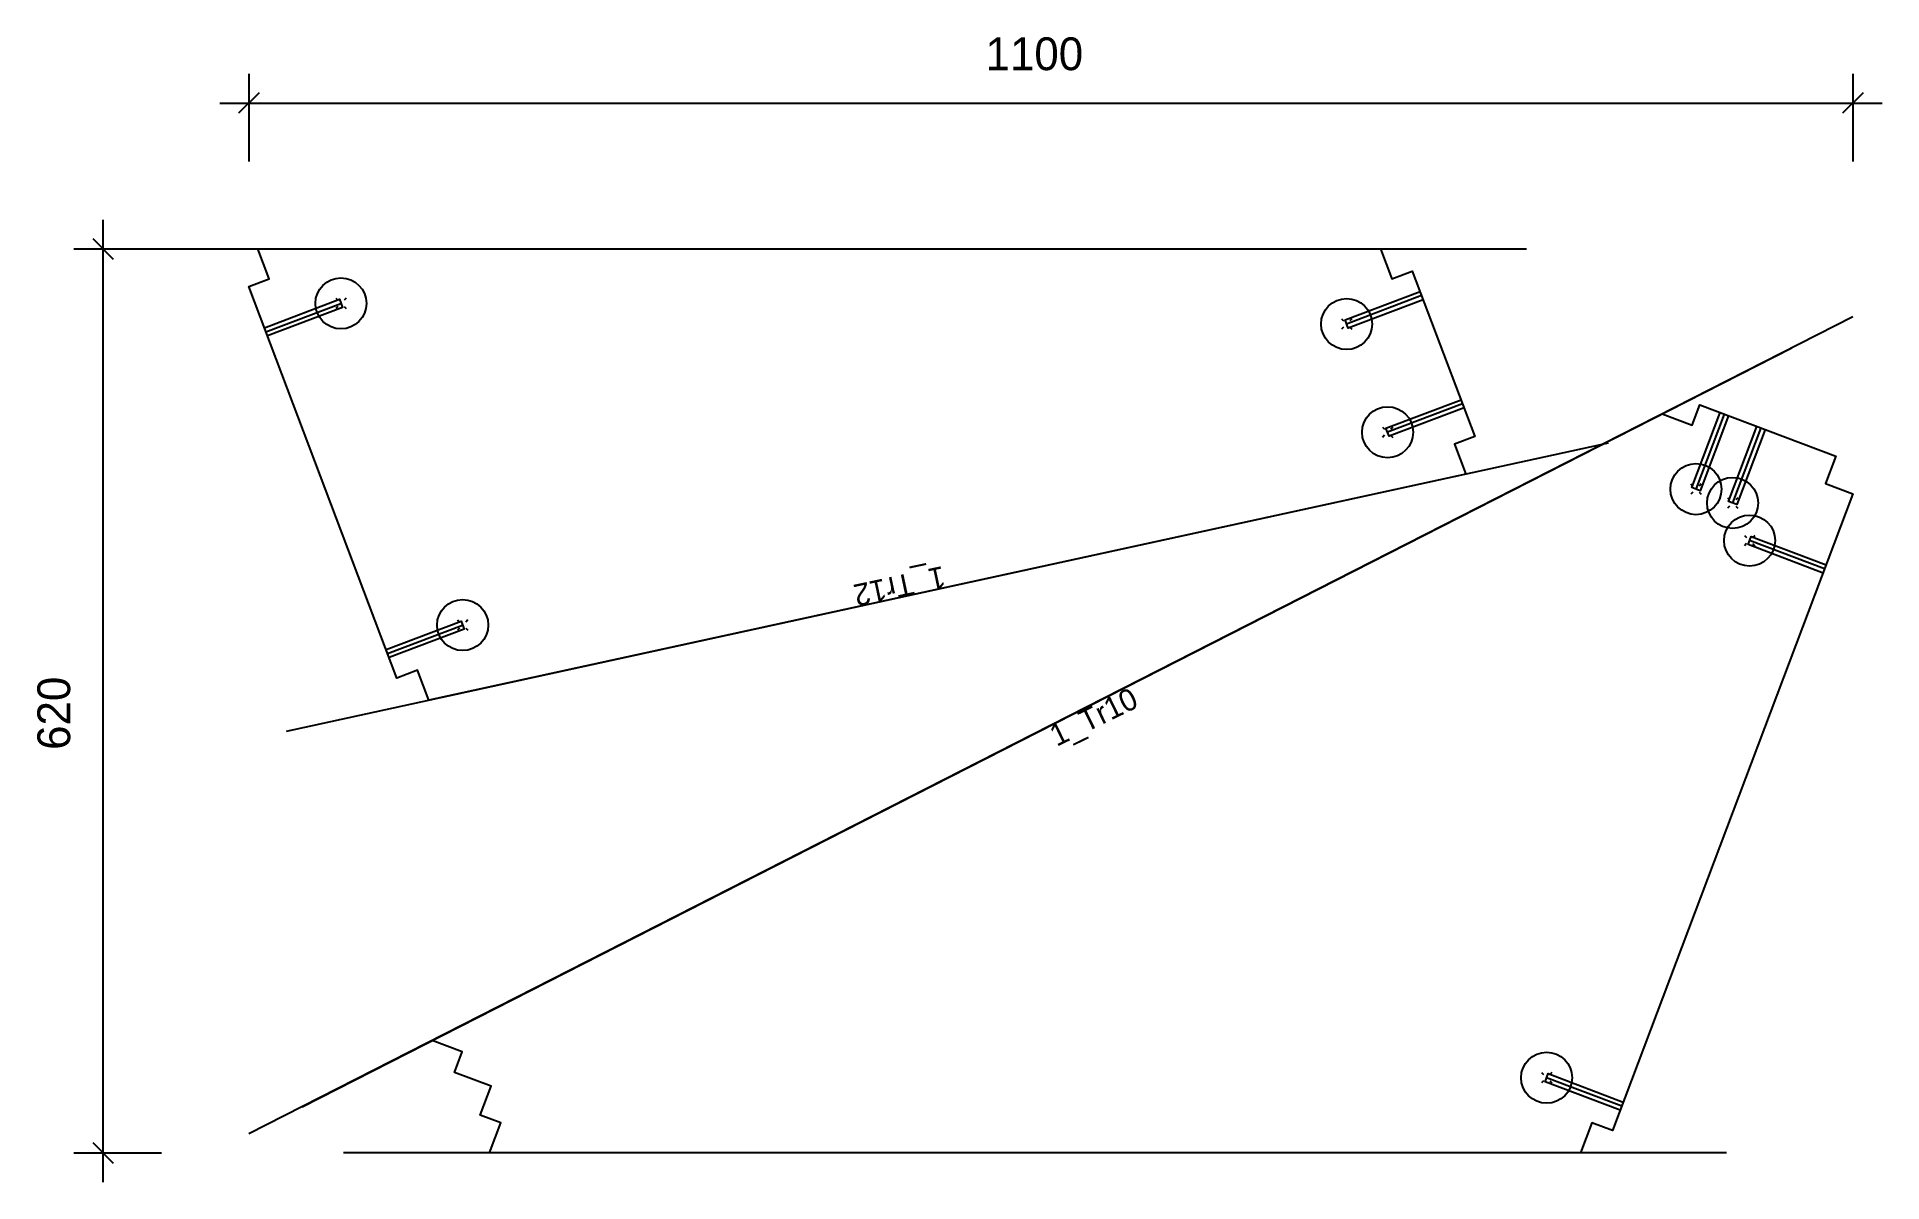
# Model space of a CAD drawing. Header units: millimetres. Extents: x -145 to 1120, y -20 to 765.
import ezdxf
from ezdxf.enums import TextEntityAlignment as Align

# ---------------------------------------------------------------- set-up
doc = ezdxf.new("R2010")
doc.units = ezdxf.units.MM
for name, color, linetype in [('CONTOUR', 7, 'CONTINUOUS'), ('CUT_SPLIT', 7, 'CONTINUOUS'), ('DIMLINES', 7, 'CONTINUOUS'), ('DIMLINESTEXT', 7, 'CONTINUOUS'), ('DRILLINGSOTHER', 7, 'CONTINUOUS'), ('DRILLINGSSIDE', 7, 'CONTINUOUS'), ('EXTRATREADBACKPROFILELINES', 7, 'CONTINUOUS'), ('EXTRATREADBACKPROFILELINESTEXT', 7, 'CONTINUOUS'), ('EXTRATREADFRONTPROFILELINES', 7, 'CONTINUOUS')]:
    doc.layers.add(name, color=color, linetype=linetype)

msp = doc.modelspace()

# ---------------------------------------------------------------- linework, layer by layer
at = {"layer": 'CONTOUR', "color": 0, "linetype": '0'}
for points in [[(123.371, 310.398), (115.587, 330.975), (101.557, 325.667), (0, 594.116), (14.03, 599.423), (6.245, 620), (776.046, 620), (783.831, 599.423), (797.86, 604.731), (840.765, 491.32), (826.735, 486.012), (834.52, 465.435), (123.371, 310.398)], [(969.078, 506.753), (989.659, 498.98), (994.96, 513.012), (1088.357, 477.734), (1081.29, 459.024), (1100, 451.957), (935.058, 15.28), (921.026, 20.581), (913.252, 0), (164.98, 0), (172.754, 20.581), (158.722, 25.881), (166.211, 45.708), (140.983, 55.237), (146.283, 69.269), (125.703, 77.043), (969.078, 506.753)]]:
    msp.add_lwpolyline(points, dxfattribs=at)
at = {"layer": 'CUT_SPLIT', "color": 1}
msp.add_line((1100, 573.46), (0, 12.996), dxfattribs=at)
at = {"layer": 'DIMLINES', "color": 0}
for p, q in [((0, 740), (0, 680)), ((1100, 740), (1100, 680)), ((7.071, 727.071), (-7.071, 712.929)), ((1107.071, 727.071), (1092.929, 712.929)), ((-20, 720), (1120, 720)), ((-100, -20), (-100, 640)), ((-107.071, 627.071), (-92.929, 612.929)), ((-120, 620), (-60, 620)), ((-120, 0), (-60, 0)), ((-107.071, 7.071), (-92.929, -7.071))]:
    msp.add_line(p, q, dxfattribs=at)
at = {"layer": 'DRILLINGSOTHER', "color": 3}
for p, q in [((59.631, 586.123), (61.045, 584.709)), ((66.701, 586.123), (65.287, 584.709)), ((61.044, 580.466), (59.63, 579.052)), ((65.286, 580.466), (66.7, 579.052)), ((749.253, 571.97), (750.667, 570.556)), ((756.323, 571.97), (754.909, 570.556)), ((750.666, 566.313), (749.252, 564.899)), ((754.908, 566.313), (756.322, 564.899)), ((777.324, 497.77), (778.737, 496.356)), ((784.394, 497.77), (782.979, 496.356)), ((778.737, 492.113), (777.322, 490.699)), ((782.979, 492.113), (784.392, 490.699)), ((988.829, 458.735), (990.243, 457.321)), ((995.899, 458.735), (994.485, 457.321)), ((990.243, 453.078), (988.828, 451.664)), ((994.485, 453.078), (995.898, 451.664)), ((1015.35, 443.595), (1013.935, 442.181)), ((1013.936, 449.252), (1015.35, 447.838)), ((1021.006, 449.252), (1019.592, 447.838)), ((1019.592, 443.595), (1021.005, 442.181)), ((1026.992, 417.818), (1025.578, 416.404)), ((1025.579, 423.475), (1026.993, 422.061)), ((1031.234, 417.818), (1032.648, 416.404)), ((1032.649, 423.475), (1031.235, 422.061)), ((144.509, 359.843), (143.095, 358.428)), ((143.096, 365.499), (144.509, 364.085)), ((150.166, 365.499), (148.751, 364.085)), ((148.751, 359.843), (150.165, 358.428)), ((886.432, 55.089), (887.846, 53.675)), ((893.502, 55.089), (892.088, 53.675)), ((887.845, 49.432), (886.431, 48.018)), ((892.087, 49.432), (893.501, 48.018))]:
    msp.add_line(p, q, dxfattribs=at)
for centre in [(63.165, 582.588), (752.787, 568.434), (780.858, 494.235), (992.364, 455.2), (1017.471, 445.716), (1029.114, 419.939), (146.63, 361.964), (889.966, 51.554)]:
    msp.add_circle(centre, 17.5, dxfattribs=at)
at = {"layer": 'DRILLINGSSIDE', "color": 3}
for p, q in [((11.724, 563.127), (63.165, 582.588)), ((804.229, 587.895), (752.787, 568.434)), ((832.3, 513.696), (780.858, 494.235)), ((1011.798, 506.652), (992.364, 455.2)), ((1036.905, 497.168), (1017.471, 445.716)), ((1080.566, 400.505), (1029.114, 419.939)), ((95.188, 342.503), (146.63, 361.964)), ((941.418, 32.119), (889.966, 51.554))]:
    msp.add_line(p, q, dxfattribs=at)
at = {"layer": 'DRILLINGSSIDE', "color": 3, "linetype": '3'}
for points in [[(10.662, 565.933), (62.104, 585.394), (64.227, 579.782), (12.785, 560.321)], [(805.291, 585.089), (753.849, 565.628), (751.726, 571.24), (803.168, 590.701)], [(833.361, 510.89), (781.919, 491.429), (779.796, 497.04), (831.238, 516.502)], [(1014.605, 505.592), (995.17, 454.14), (989.557, 456.26), (1008.992, 507.712)], [(1039.712, 496.108), (1020.277, 444.656), (1014.664, 446.776), (1034.099, 498.228)], [(1079.505, 397.698), (1028.054, 417.133), (1030.174, 422.746), (1081.626, 403.311)], [(94.127, 345.309), (145.569, 364.77), (147.692, 359.158), (96.25, 339.697)], [(940.358, 29.313), (888.906, 48.747), (891.026, 54.36), (942.478, 34.926)]]:
    msp.add_lwpolyline(points, dxfattribs=at)
at = {"layer": 'EXTRATREADBACKPROFILELINES', "color": 2}
for p, q in [((36.602, 31.645), (1058.18, 552.152)), ((932.225, 486.736), (25.666, 289.097))]:
    msp.add_line(p, q, dxfattribs=at)
at = {"layer": 'EXTRATREADFRONTPROFILELINES', "color": 2}
for p, q in [((-93.755, 620), (876.046, 620)), ((1013.252, 0), (64.98, 0))]:
    msp.add_line(p, q, dxfattribs=at)

# ---------------------------------------------------------------- texts
at = {"layer": 'DIMLINESTEXT'}
msp.add_text('1100', height=22.5, dxfattribs=at).set_placement((505.196, 765), align=Align.TOP_LEFT)
msp.add_text('620', height=22.5, rotation=90, dxfattribs=at).set_placement((-145, 276.397), align=Align.TOP_LEFT)
at = {"layer": 'EXTRATREADBACKPROFILELINESTEXT'}
for s, rotation, p in [('1_Tr12', 192, (478.946, 387.917)), ('1_Tr10', 386, (547.391, 291.898))]:
    msp.add_text(s, height=15, rotation=rotation, dxfattribs=at).set_placement(p, align=Align.TOP_LEFT)

doc.saveas('drawing.dxf')
